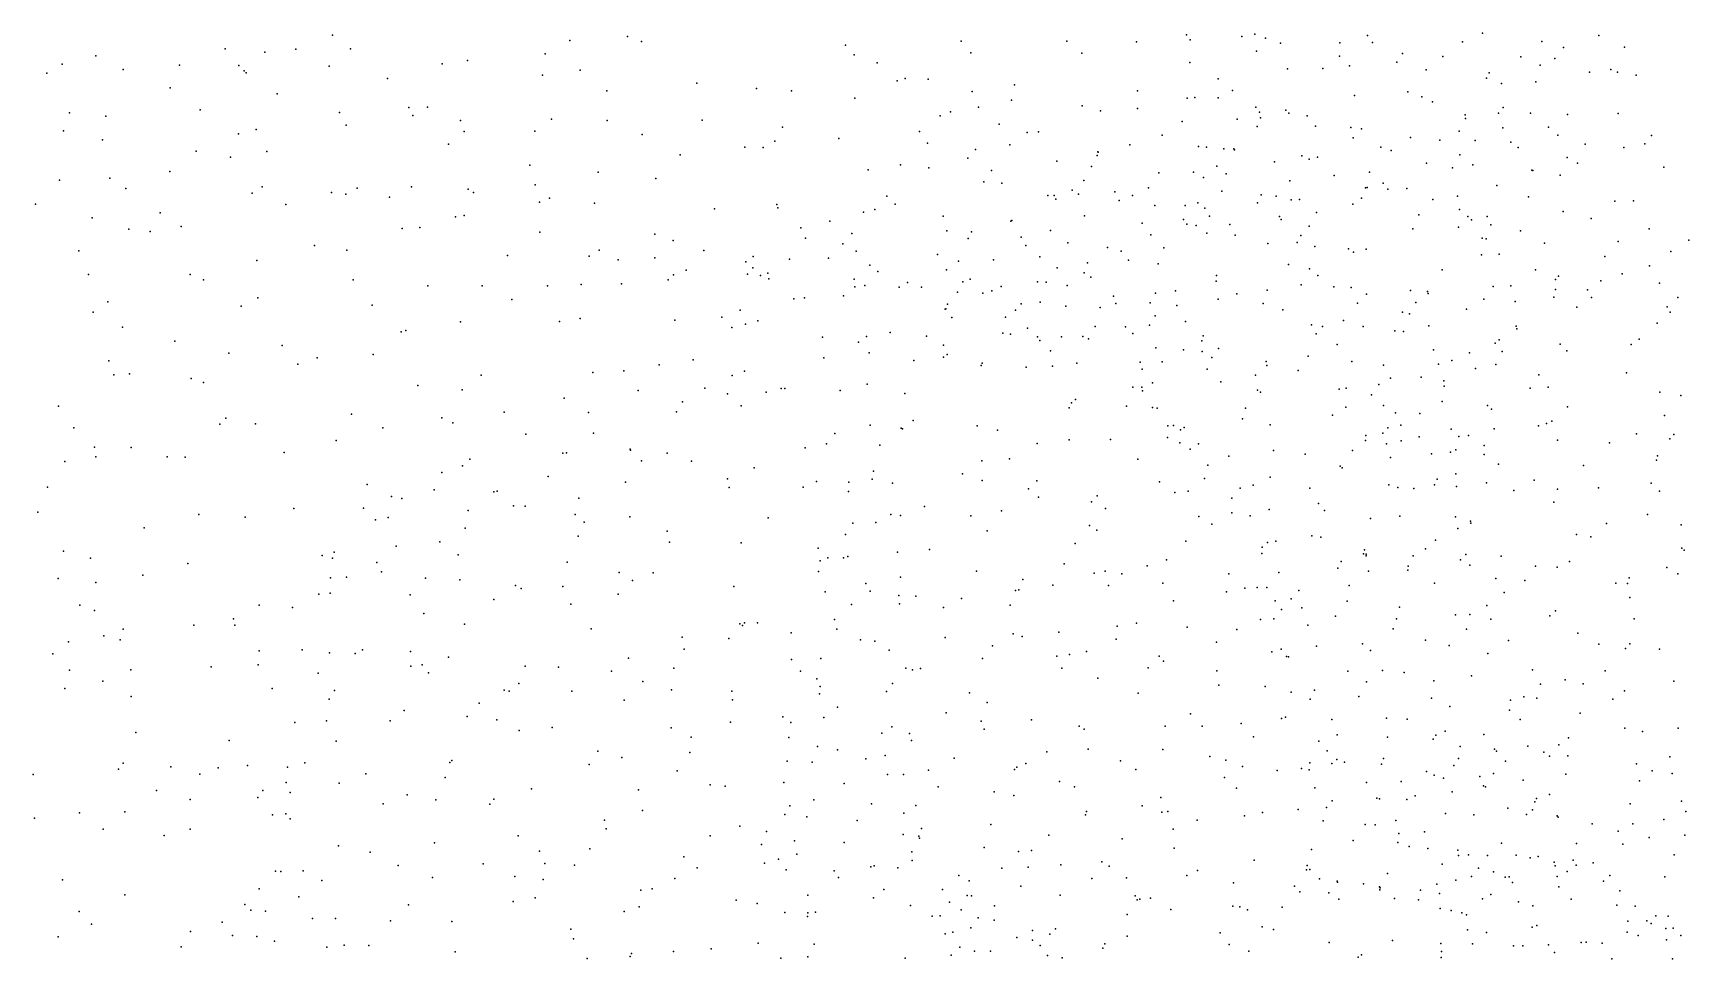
# Model space of a CAD drawing. Header units: metres. Extents: x -24.3 to 24.3, y -27.7 to 27.7.
# Drawn here: x -6.21 to -0.17, y 10.15 to 13.52 of the extents above; entities that cross this region are included whole.
import ezdxf

# ---------------------------------------------------------------- set-up
doc = ezdxf.new("R2010")
doc.units = ezdxf.units.M

msp = doc.modelspace()

# ---------------------------------------------------------------- linework, layer by layer
for p in [(-5.1145, 13.5169, 16.2744), (-4.2483, 13.4967, -13.0171), (-4.0387, 13.5119, 3.6096), (-3.9872, 13.4937, 17.414), (-3.2427, 13.4799, -20.0481), (-2.8208, 13.495, -24.0648), (-2.4349, 13.4941, -20.5404), (-2.1819, 13.4918, 17.5909), (-1.9993, 13.5173, 18.8093), (-1.9852, 13.4988, 19.7693), (-1.797, 13.511, 20.3278), (-1.7502, 13.5197, 21.4478), (-1.7105, 13.505, 21.0767), (-1.6555, 13.4874, 22.6001), (-1.4401, 13.489, 18.1273), (-1.3386, 13.5149, 2.5389), (-1.3207, 13.4898, 16.9004), (-0.9921, 13.4917, 22.9518), (-0.9188, 13.5239, -22.1292), (-0.7021, 13.4938, -10.4073), (-0.6234, 13.4719, 12.797), (-0.4952, 13.5154, 13.2429), (-0.4008, 13.4721, 15.0133), (-6.1009, 13.4111, -17.1965), (-5.9773, 13.4406, 5.1755), (-5.5056, 13.466, 15.6961), (-5.3615, 13.4548, 15.9206), (-5.2483, 13.4654, 4.5701), (-5.0492, 13.4666, -18.8252), (-4.7145, 13.4114, 4.1537), (-4.6221, 13.4245, -13.1658), (-4.3389, 13.4486, -19.4968), (-3.2118, 13.4442, -24.952), (-3.1278, 13.4157, 17.6462), (-2.786, 13.452, -25.9505), (-2.3812, 13.4509, -23.799), (-1.9872, 13.4166, 19.026), (-1.744, 13.4582, 17.3391), (-1.4406, 13.4402, 22.8449), (-1.2321, 13.4177, -23.3094), (-1.2103, 13.4499, 22.9647), (-1.0635, 13.4381, -27.0474), (-0.7795, 13.4374, -22.449), (-0.6548, 13.4307, 15.7975), (-6.1568, 13.3776, -14.3384), (-5.8782, 13.3909, -17.5466), (-5.673, 13.4075, 15.5634), (-5.456, 13.406, -18.2329), (-5.4367, 13.3863, 4.7994), (-5.4296, 13.3792, -13.778), (-5.127, 13.4038, -13.5591), (-4.9143, 13.3578, 16.8557), (-4.3489, 13.3701, 17.2931), (-4.2105, 13.3889, 3.8094), (-3.054, 13.3504, -24.6335), (-3.0258, 13.3583, -20.2135), (-2.9417, 13.356, -24.3482), (-1.8834, 13.3575, 19.9124), (-1.6308, 13.3938, 18.2501), (-1.5012, 13.3945, 17.0868), (-1.4039, 13.4047, -26.8997), (-1.1247, 13.3901, -10.8357), (-0.904, 13.3591, 18.2457), (-0.8944, 13.3784, 16.2437), (-0.7091, 13.4073, 2.4271), (-0.529, 13.3814, 15.4297), (-0.4511, 13.3906, 23.0312), (-0.4261, 13.382, 12.1573), (-0.3583, 13.3709, 2.418), (-5.7069, 13.3237, -17.9009), (-5.3165, 13.3029, -18.5693), (-4.1135, 13.3132, 17.488), (-3.7855, 13.3408, 3.5332), (-3.5678, 13.322, 17.6081), (-3.4399, 13.3129, -12.328), (-2.7804, 13.3107, 17.6786), (-2.6264, 13.3353, -11.8231), (-2.1777, 13.3139, -11.5377), (-1.8309, 13.3143, 2.6592), (-1.3865, 13.2967, 18.2996), (-1.1911, 13.3093, 2.5182), (-1.1406, 13.2915, 18.275), (-0.8503, 13.3406, 12.7292), (-0.7244, 13.3458, 13.278), (-6.0735, 13.2329, 15.3412), (-5.5977, 13.2443, 15.8282), (-5.0892, 13.2341, -13.2512), (-4.8364, 13.2526, 17.0854), (-4.7674, 13.2539, -19.2664), (-3.2088, 13.2863, 3.246), (-2.8603, 13.2368, 6.6145), (-2.7572, 13.2535, 3.0535), (-2.6378, 13.2794, -20.4945), (-2.3798, 13.2581, 17.6293), (-2.3121, 13.2406, -26.2312), (-2.1781, 13.2488, 2.8115), (-1.9968, 13.286, 22.5129), (-1.9683, 13.2889, 17.4403), (-1.8837, 13.2882, 21.2656), (-1.7462, 13.2541, 22.8649), (-1.7325, 13.2354, 18.7232), (-1.636, 13.2431, 18.502), (-1.6256, 13.2314, -11.2512), (-1.1013, 13.2728, 16.5234), (-0.8608, 13.2314, 12.3278), (-0.8434, 13.2525, -22.0081), (-0.7434, 13.2322, -10.6745), (-0.4242, 13.2301, 18.4065), (-5.9414, 13.2208, -13.8991), (-5.3931, 13.1718, -13.405), (-5.0645, 13.188, 4.6551), (-4.8209, 13.2233, 4.4032), (-4.6477, 13.2056, 4.2682), (-4.3157, 13.2105, 17.4437), (-4.1119, 13.2054, -19.7506), (-3.7664, 13.2058, -12.5035), (-3.4727, 13.1804, 3.4556), (-2.8975, 13.2225, -12.0022), (-2.6821, 13.1912, -25.7775), (-2.0144, 13.2017, -20.8827), (-1.8137, 13.2101, 19.0295), (-1.7416, 13.1833, 20.2241), (-1.7293, 13.2142, 20.5789), (-1.5592, 13.2223, 2.5735), (-1.5286, 13.1843, -26.7325), (-1.3995, 13.179, 23.1351), (-1.361, 13.1745, 16.8827), (-0.9821, 13.2256, 12.5404), (-0.9812, 13.2129, 2.4828), (-0.8449, 13.1788, -23.0429), (-0.6782, 13.1806, -22.7847), (-0.6086, 13.2275, 12.0843), (-6.0958, 13.1678, 5.3049), (-5.9537, 13.1341, 15.5392), (-5.4575, 13.157, 16.2423), (-4.6907, 13.1189, 17.2841), (-4.6337, 13.165, -12.9392), (-4.3766, 13.1662, 4.1039), (-3.9845, 13.1544, 3.8402), (-3.5005, 13.1296, 17.6867), (-3.2678, 13.1399, 17.7207), (-2.9724, 13.1647, 3.2068), (-2.9438, 13.1219, -25.0901), (-2.6431, 13.1158, 6.3308), (-2.5802, 13.1615, 17.6688), (-2.5384, 13.1634, -24.028), (-2.2052, 13.116, 22.5551), (-2.0875, 13.1517, 21.4036), (-1.9552, 13.1099, 2.779), (-1.3907, 13.1417, 12.6823), (-1.1815, 13.1427, 12.2875), (-1.0748, 13.1336, -10.9916), (-1.0044, 13.1664, -21.7119), (-0.9454, 13.1316, 12.0911), (-0.8151, 13.1259, 23.2245), (-0.6443, 13.1513, 14.1387), (-0.5446, 13.1183, 14.9395), (-0.3268, 13.1197, 11.7196), (-0.3021, 13.1503, -10.3508), (-5.6113, 13.093, -18.2801), (-5.4871, 13.0711, 5.1692), (-5.354, 13.0924, 16.5482), (-3.8466, 13.0802, 17.6561), (-3.6101, 13.1073, 3.6505), (-3.543, 13.1063, -20.0522), (-2.797, 13.0671, 17.7123), (-2.7692, 13.0991, -25.4713), (-2.4714, 13.0567, 22.2708), (-2.3252, 13.0779, 2.9608), (-2.3227, 13.0907, 21.9047), (-2.3214, 13.0892, -20.6669), (-1.9257, 13.1076, 21.1181), (-1.8633, 13.1022, -26.4338), (-1.8265, 13.1013, -23.6986), (-1.8242, 13.098, -11.4543), (-1.6779, 13.0546, 12.505), (-1.5785, 13.0761, 17.0815), (-1.5514, 13.0643, -23.5834), (-1.5205, 13.0711, 12.9281), (-1.2904, 13.108, 18.4627), (-1.2521, 13.0955, 16.7026), (-1.1232, 13.0495, 2.5137), (-1.0021, 13.0795, 13.5576), (-0.7891, 13.1064, 15.931), (-0.6097, 13.0697, 14.3603), (-0.5723, 13.0493, 2.4131), (-0.4031, 13.107, 23.1768), (-6.1102, 12.9879, 15.3846), (-5.927, 12.9947, 5.33), (-5.7079, 13.0195, 15.9962), (-4.3945, 13.0423, 4.3439), (-4.1453, 13.0164, 4.2138), (-3.935, 12.9935, 4.0685), (-3.16, 13.0254, 6.3694), (-3.0417, 13.0432, 6.7852), (-2.9384, 13.0324, 6.2536), (-2.7108, 13.0227, 3.2337), (-2.3458, 13.0371, -25.9854), (-2.0993, 13.0143, 17.4836), (-1.9739, 13.0163, 12.7658), (-1.9363, 12.9972, 12.5204), (-1.8883, 13.0389, 17.3775), (-1.854, 13.0104, 20.8542), (-1.4602, 13.005, 12.1378), (-1.3307, 13.0161, -11.2324), (-1.0286, 13.0318, 11.8711), (-0.9548, 13.0438, 18.4809), (-0.7389, 13.0236, 11.7501), (-0.7358, 13.0228, 15.7207), (-0.6361, 13.0059, 14.6668), (-0.257, 13.0353, 2.33), (-5.8682, 12.957, 15.7434), (-5.408, 12.9399, -18.6435), (-5.3706, 12.9632, 16.7268), (-5.1181, 12.9423, -19.0184), (-5.0655, 12.9364, 5.0117), (-5.024, 12.9577, -12.9666), (-4.8267, 12.9636, 4.7936), (-4.6193, 12.9545, 17.4568), (-4.5997, 12.9421, 4.6517), (-4.3757, 12.97, -19.6584), (-3.0925, 12.9296, 6.0057), (-2.7382, 12.9819, 6.0881), (-2.6721, 12.9766, 6.9927), (-2.5047, 12.9316, 3.2314), (-2.482, 12.931, 6.2494), (-2.4164, 12.9506, 17.6188), (-2.3925, 12.936, 22.5932), (-2.3735, 12.9856, 21.6835), (-2.2603, 12.945, 12.7051), (-2.1956, 12.9319, 12.4677), (-2.1381, 12.9599, 22.9699), (-1.8702, 12.9469, 13.0477), (-1.7261, 12.9343, 12.1221), (-1.6721, 12.9292, 20.2168), (-1.622, 12.9854, 13.2136), (-1.3457, 12.9592, -21.2983), (-1.3394, 12.9602, 18.6819), (-1.2815, 12.977, 23.2855), (-1.2647, 12.9541, 11.8454), (-1.1951, 12.9569, -23.478), (-1.0107, 12.9286, 16.3051), (-0.8671, 12.9674, 16.0936), (-6.1977, 12.8995, 5.4334), (-5.7433, 12.8683, -13.4002), (-5.285, 12.8983, 5.2102), (-4.9064, 12.9249, -19.2502), (-4.3591, 12.9074, 17.6097), (-4.3225, 12.9219, -12.6113), (-4.1585, 12.9031, 4.4525), (-3.7207, 12.8825, 17.7523), (-3.4937, 12.8987, 3.8681), (-3.4897, 12.886, -12.3431), (-3.1773, 12.8704, -20.2561), (-3.1356, 12.8803, 3.6486), (-3.0613, 12.9003, -12.1757), (-2.4752, 12.9175, 6.5789), (-2.2445, 12.913, 3.1136), (-2.1145, 12.8953, -11.7421), (-2.0043, 12.8951, -26.1195), (-1.9571, 12.9043, 12.1609), (-1.9323, 12.8853, 13.2689), (-1.7395, 12.9046, 20.6567), (-1.617, 12.916, 19.8357), (-1.5863, 12.9169, 19.1562), (-1.5243, 12.8694, 13.5269), (-1.3925, 12.8994, 16.8618), (-1.3607, 12.9213, 2.5871), (-1.1001, 12.9174, 13.6973), (-1.0034, 12.8809, -11.1815), (-0.7512, 12.9264, 14.2524), (-0.6243, 12.8736, 15.1989), (-0.4359, 12.9102, 23.2747), (-0.3687, 12.9119, 11.567), (-5.9909, 12.8503, -13.5745), (-5.8577, 12.8085, -17.993), (-5.6661, 12.8185, 16.4021), (-4.8604, 12.811, 5.0358), (-4.7964, 12.8148, 17.4569), (-4.6659, 12.8532, 4.9094), (-4.6337, 12.859, -12.7064), (-3.4061, 12.8134, 6.4622), (-3.3007, 12.8384, 6.1846), (-2.8868, 12.8556, 3.527), (-2.6399, 12.8379, 12.8221), (-2.6363, 12.8401, 12.5439), (-2.3711, 12.8572, 21.4578), (-2.1601, 12.831, 13.2121), (-2.0094, 12.8444, 23.1153), (-1.9982, 12.8273, 17.4183), (-1.9636, 12.8222, -20.8693), (-1.9147, 12.8558, -23.9162), (-1.8406, 12.8255, -11.6344), (-1.6597, 12.8547, 11.8912), (-1.6534, 12.8434, 17.0945), (-1.5515, 12.8193, 19.3996), (-1.1726, 12.8102, 18.761), (-1.1516, 12.8604, 16.4966), (-1.006, 12.8156, 11.6553), (-0.9728, 12.8552, 2.4661), (-0.9594, 12.8429, 13.9721), (-0.9022, 12.8551, -26.7592), (-0.8886, 12.8247, 18.6663), (-0.5227, 12.8476, 18.6181), (-0.3104, 12.8099, -26.8924), (-5.7798, 12.8006, 16.2156), (-5.1807, 12.7496, 17.2341), (-4.3582, 12.7979, 4.7781), (-3.9383, 12.7905, 17.7658), (-3.872, 12.7676, 4.499), (-3.3892, 12.7763, 6.8138), (-3.2528, 12.7553, 5.825), (-3.2204, 12.7932, 3.8399), (-2.8728, 12.8022, 12.7259), (-2.7949, 12.7742, 12.2879), (-2.783, 12.7986, 5.6847), (-2.6022, 12.7796, 21.781), (-2.5854, 12.7493, 12.1437), (-2.4947, 12.8037, 13.0172), (-2.4322, 12.7592, -24.4858), (-2.1296, 12.7885, 12.0336), (-1.9249, 12.7941, 2.9752), (-1.821, 12.7865, 13.4705), (-1.7017, 12.7568, 2.8851), (-1.5956, 12.7602, 20.0772), (-1.5814, 12.7859, 23.3607), (-0.9199, 12.776, 23.4212), (-0.9061, 12.7736, 14.1724), (-0.78, 12.8023, 14.5691), (-0.6932, 12.7576, 15.4115), (-0.4245, 12.7638, -22.3869), (-0.1661, 12.7685, 18.6993), (-6.0399, 12.7291, 15.6984), (-5.3907, 12.6944, 17.0881), (-5.0623, 12.7314, 5.2575), (-4.4761, 12.713, 5.1975), (-4.1777, 12.7096, 5.0707), (-4.1421, 12.7319, 4.8302), (-4.0727, 12.6966, -19.8366), (-3.9383, 12.7037, -12.4391), (-3.7596, 12.7303, -19.9863), (-3.6069, 12.6898, 6.3672), (-3.5792, 12.709, 4.3545), (-3.4468, 12.6993, -20.1424), (-3.305, 12.7027, 4.1142), (-3.2041, 12.7282, 17.8035), (-2.907, 12.7163, 5.5139), (-2.8306, 12.6916, -12.1621), (-2.7026, 12.6964, 13.0445), (-2.5337, 12.7076, 6.9052), (-2.3596, 12.6863, -25.2699), (-2.287, 12.7416, 3.3164), (-2.2368, 12.7289, 21.1815), (-2.2099, 12.6956, 23.0876), (-2.0818, 12.74, 20.9472), (-1.5303, 12.7451, 19.6302), (-1.4085, 12.7366, 19.1613), (-1.3892, 12.7242, 2.744), (-1.3437, 12.7358, 11.6795), (-0.9228, 12.7146, 16.1067), (-0.8582, 12.7178, 15.8493), (-0.4733, 12.7083, -22.8206), (-0.232, 12.7274, 2.1832), (-6.0051, 12.6438, 15.9544), (-5.6332, 12.6427, 5.4667), (-3.8705, 12.6415, 5.1185), (-3.8244, 12.6595, 4.8452), (-3.6006, 12.6448, 5.1151), (-3.5814, 12.667, 5.7714), (-3.5531, 12.6393, 5.4934), (-3.5263, 12.6483, 17.8463), (-3.5231, 12.6277, 4.7047), (-3.2109, 12.6256, 12.2053), (-3.1546, 12.6771, 12.6375), (-3.125, 12.6536, 5.5388), (-2.8747, 12.6599, 3.808), (-2.7876, 12.6256, 7.1321), (-2.4707, 12.6672, 3.5274), (-2.3727, 12.6498, -11.9929), (-2.348, 12.6336, 5.982), (-2.1023, 12.6827, -24.2342), (-1.8892, 12.639, 17.3356), (-1.6263, 12.6792, 13.67), (-1.5507, 12.6635, 16.9568), (-1.52, 12.6393, 19.8964), (-1.0665, 12.6608, 16.3219), (-0.7261, 12.6597, 23.4716), (-0.6413, 12.6372, -11.2759), (-0.4098, 12.6457, 11.3683), (-0.3093, 12.6743, -11.0192), (-5.5855, 12.6233, 16.8719), (-5.039, 12.6234, 17.457), (-4.7669, 12.6017, 5.4649), (-4.5679, 12.6021, -19.5306), (-4.3303, 12.6021, 17.76), (-4.207, 12.6064, 5.597), (-4.0604, 12.6094, 17.8271), (-3.8893, 12.6237, 5.4142), (-3.25, 12.5659, 12.8225), (-3.2086, 12.5983, 4.353), (-3.1728, 12.6036, 4.8485), (-3.0475, 12.5965, 4.1788), (-3.0167, 12.6144, 5.0311), (-2.9654, 12.5967, 12.9531), (-2.8349, 12.5793, 11.983), (-2.8149, 12.6168, 21.9994), (-2.7425, 12.5752, 21.6738), (-2.7097, 12.5838, 22.4715), (-2.6747, 12.5998, 5.4069), (-2.5421, 12.6159, 17.6723), (-2.5113, 12.6155, 5.6993), (-2.4345, 12.6029, 21.2711), (-2.1126, 12.5754, 17.4586), (-2.0387, 12.5831, 3.2475), (-1.891, 12.6191, 23.3104), (-1.8154, 12.5732, 3.0871), (-1.7051, 12.5864, 23.4258), (-1.5805, 12.6051, 11.6405), (-1.462, 12.5987, -23.8443), (-1.3983, 12.5961, 23.4837), (-1.3421, 12.5719, 13.9601), (-1.1816, 12.5851, 2.5901), (-1.1198, 12.5812, 14.1045), (-1.1173, 12.5734, 11.5058), (-0.8807, 12.5992, 14.7569), (-0.8152, 12.6019, 18.8798), (-0.6531, 12.6245, 2.2465), (-0.6529, 12.5879, -26.6279), (-0.5364, 12.5876, -21.8372), (-0.4875, 12.6204, 23.4161), (-0.2738, 12.6121, 23.349), (-5.9876, 12.5062, 16.2607), (-5.9343, 12.5438, 5.5382), (-5.4477, 12.5278, -18.6551), (-5.3874, 12.5577, 5.4675), (-4.9699, 12.5319, 5.5718), (-4.4597, 12.5525, 5.5042), (-3.6268, 12.5129, -12.4201), (-3.4317, 12.5546, 12.4653), (-3.3923, 12.5587, 6.9785), (-2.8795, 12.5165, 17.762), (-2.8765, 12.518, 13.1477), (-2.8711, 12.535, 4.7075), (-2.6228, 12.5133, 22.8165), (-2.6023, 12.5363, 11.8513), (-2.5324, 12.5428, 3.7785), (-2.4395, 12.5277, 13.3367), (-2.3143, 12.5227, 17.5626), (-2.2648, 12.5636, 3.4504), (-2.2571, 12.5373, 6.1972), (-2.1309, 12.5395, 11.7528), (-2.0343, 12.5304, 20.8725), (-1.8834, 12.5538, -25.7138), (-1.7191, 12.5372, 17.1098), (-1.6469, 12.5148, -21.0162), (-1.3749, 12.5383, 16.7473), (-1.2114, 12.5059, 19.3683), (-1.1626, 12.5415, -21.2902), (-0.9768, 12.5171, 14.5153), (-0.9146, 12.5533, -23.5156), (-0.7996, 12.5447, 15.5602), (-0.659, 12.5606, 11.381), (-0.5753, 12.5237, -23.1609), (-0.5212, 12.5595, 18.8492), (-0.2448, 12.5256, 11.2891), (-0.2338, 12.5064, 1.9476), (-0.2065, 12.5588, 18.849), (-5.8805, 12.451, -13.1799), (-4.6475, 12.4709, 5.6204), (-4.2861, 12.4714, 5.8384), (-4.2111, 12.483, -12.4313), (-3.8657, 12.4771, 6.2439), (-3.6946, 12.4879, 6.3866), (-3.6572, 12.4495, 6.5993), (-3.6072, 12.4616, 12.2141), (-3.563, 12.4737, 12.759), (-2.8552, 12.4868, 22.2174), (-2.6594, 12.488, 21.4018), (-2.579, 12.447, -20.5735), (-2.3327, 12.4529, 5.4399), (-2.2218, 12.452, 20.9633), (-2.1337, 12.4582, 23.2774), (-2.1132, 12.493, -12.0131), (-2.002, 12.4723, -25.4067), (-1.5434, 12.4597, 2.9758), (-1.5029, 12.4529, -11.8085), (-1.4261, 12.4759, 11.5406), (-1.3546, 12.4529, 19.85), (-1.1853, 12.5, 16.4579), (-1.1152, 12.4555, -11.6615), (-0.7965, 12.4544, 15.1835), (-0.7939, 12.4449, -26.3998), (-0.2821, 12.4662, -11.3711), (-5.6895, 12.4004, 5.5599), (-5.2976, 12.3839, 5.5861), (-4.8638, 12.4341, -19.2416), (-4.8472, 12.4387, 17.6566), (-3.3264, 12.4142, 12.9652), (-3.1955, 12.3962, 11.8879), (-3.1669, 12.4171, 17.8315), (-3.0803, 12.4315, -20.2805), (-2.9475, 12.4188, 21.8678), (-2.8854, 12.3853, 21.6089), (-2.6688, 12.429, 4.4561), (-2.6408, 12.4253, 4.6951), (-2.542, 12.4155, 4.9149), (-2.5337, 12.4021, 23.0389), (-2.4547, 12.4153, 5.1384), (-2.3773, 12.4174, 3.9098), (-2.3563, 12.4087, 6.7303), (-2.1953, 12.4278, 13.4928), (-1.9434, 12.4017, 23.4125), (-1.9375, 12.419, -24.6277), (-1.5255, 12.4263, 23.5508), (-1.4495, 12.388, -25.8757), (-1.2391, 12.4378, 23.5798), (-1.2078, 12.4353, 19.5883), (-0.8733, 12.3931, 11.3685), (-0.8581, 12.4043, 2.2619), (-0.6353, 12.3889, 19.0882), (-0.3762, 12.3882, -26.4933), (-0.347, 12.407, 18.9597), (-5.931, 12.3277, 16.6977), (-5.4925, 12.3567, 17.2583), (-5.171, 12.3396, -12.6631), (-4.9663, 12.3515, 5.7209), (-3.7991, 12.3321, 12.1255), (-3.3223, 12.3395, 7.0905), (-3.1562, 12.3573, 13.1308), (-2.9941, 12.329, 7.2432), (-2.8852, 12.3421, 22.4188), (-2.8715, 12.3519, 11.7957), (-2.4949, 12.3647, 4.3137), (-2.1677, 12.3233, 6.2349), (-2.1109, 12.3752, 3.6353), (-2.0876, 12.3248, -20.8128), (-2.0104, 12.3685, 17.3913), (-1.9413, 12.3627, 3.4222), (-1.907, 12.3407, 11.6026), (-1.8823, 12.3732, -25.0238), (-1.7079, 12.3253, -25.4283), (-1.5555, 12.3456, 16.8847), (-1.3961, 12.3257, 2.861), (-1.0976, 12.3679, 16.2893), (-1.0307, 12.3298, 19.414), (-0.9659, 12.3575, -26.1711), (-0.8474, 12.3621, 15.4292), (-0.6116, 12.3651, -21.633), (-5.9117, 12.2777, 5.5033), (-5.8556, 12.2805, -18.0531), (-5.6305, 12.2641, -18.3539), (-5.2412, 12.3155, 17.5161), (-4.5716, 12.2757, 5.8817), (-4.1647, 12.2858, -19.6666), (-4.0514, 12.2921, 12.4317), (-3.9224, 12.3137, 6.4364), (-3.6561, 12.2752, 12.9499), (-3.6114, 12.2907, 6.8773), (-2.7478, 12.311, 7.1324), (-2.7447, 12.3201, 22.8265), (-2.5841, 12.3051, 17.682), (-2.4872, 12.3093, 21.0524), (-2.3995, 12.3199, 11.7104), (-2.1611, 12.2983, 3.9336), (-1.924, 12.2978, 20.6928), (-1.7471, 12.276, 23.5734), (-1.7062, 12.311, 20.5525), (-1.5914, 12.2926, 11.4985), (-1.2802, 12.3129, 14.2627), (-1.255, 12.2652, -21.1835), (-1.1427, 12.2685, -11.925), (-1.0798, 12.3162, 14.4975), (-0.9451, 12.3001, 15.7972), (-0.8704, 12.3151, 23.6367), (-0.7141, 12.2777, -23.485), (-0.3935, 12.2841, 23.4957), (-5.5846, 12.2489, -12.8647), (-4.803, 12.238, 5.8541), (-4.642, 12.222, -19.2927), (-3.9993, 12.2199, 12.8242), (-3.7557, 12.2289, 6.7185), (-3.6736, 12.2081, -12.3733), (-3.5322, 12.2145, 17.8947), (-3.4776, 12.2276, 11.8201), (-3.4637, 12.227, 13.1225), (-3.2629, 12.2205, -20.1412), (-3.1637, 12.2427, -12.3613), (-3.0267, 12.2094, 22.2304), (-2.1946, 12.2325, 17.4756), (-2.162, 12.232, 4.157), (-2.1592, 12.2187, 6.4333), (-2.1227, 12.2475, 11.6153), (-1.8731, 12.2513, 13.7771), (-1.7397, 12.2216, 3.279), (-1.7291, 12.2135, -12.1655), (-1.4414, 12.2251, -25.5282), (-1.417, 12.2286, 23.6735), (-1.3238, 12.2044, 16.59), (-1.2976, 12.2422, -24.124), (-1.0599, 12.2548, 19.6444), (-1.0588, 12.2356, 2.5173), (-0.7456, 12.2288, 2.1686), (-0.6793, 12.2327, 19.3163), (-0.2722, 12.2135, 1.7299), (-6.1142, 12.1626, 16.6325), (-4.2697, 12.1917, 12.5543), (-3.8592, 12.142, 17.9136), (-3.8377, 12.1792, 11.8728), (-3.6233, 12.1645, -19.938), (-2.4275, 12.1564, 13.5249), (-2.4185, 12.1755, 6.8788), (-2.4037, 12.1874, -12.3523), (-2.2175, 12.163, 23.3926), (-2.1224, 12.1582, 13.6524), (-2.1055, 12.1555, 4.669), (-1.7839, 12.1554, 17.1237), (-1.4174, 12.1587, -12.1648), (-1.2808, 12.1647, 20.1734), (-1.0663, 12.1801, 16.1775), (-0.9003, 12.1647, 15.2371), (-0.8863, 12.1516, -21.3652), (-0.6095, 12.1604, -26.1077), (-0.196, 12.2016, -22.6682), (-6.0586, 12.0844, 16.8515), (-5.5255, 12.0975, 5.6563), (-5.5033, 12.1185, 17.4331), (-5.3949, 12.0982, -12.6819), (-5.0457, 12.1335, 5.8342), (-4.9308, 12.0837, 17.7662), (-4.7157, 12.1204, 17.8268), (-4.6749, 12.1018, 5.9769), (-4.4878, 12.1407, 17.888), (-4.1809, 12.1399, 12.0958), (-3.1525, 12.0939, 13.2526), (-3.0402, 12.0826, 22.4489), (-2.996, 12.1102, 7.2738), (-2.763, 12.0912, 23.0213), (-2.0675, 12.0911, -12.3991), (-2.0462, 12.0919, 5.3862), (-2.0074, 12.0853, 5.6799), (-1.795, 12.1164, 3.6739), (-1.6934, 12.095, 20.5811), (-1.4665, 12.13, 11.4243), (-1.2648, 12.0834, 23.7678), (-1.2368, 12.139, 2.7275), (-1.2171, 12.0933, 14.3724), (-1.1472, 12.1356, 19.9679), (-0.7145, 12.0917, -12.101), (-0.6857, 12.0999, 23.6491), (-0.6655, 12.1077, 1.9846), (-0.2553, 12.1294, -26.3003), (-5.101, 12.0372, -12.4744), (-4.409, 12.061, 12.189), (-4.1628, 12.0647, 6.4566), (-3.3125, 12.0249, 11.6957), (-3.2822, 12.0633, 17.8952), (-3.0352, 12.0802, 17.8433), (-2.6879, 12.0748, 17.7172), (-2.5438, 12.0271, 23.2453), (-2.4269, 12.0395, 17.5991), (-2.2763, 12.0415, 6.7114), (-2.0688, 12.049, 6.2731), (-2.023, 12.0291, 5.1322), (-2.0203, 12.0764, 23.5663), (-1.9554, 12.0258, 20.6565), (-1.3458, 12.037, -24.978), (-1.3445, 12.0557, 2.898), (-1.2821, 12.0639, -25.2888), (-1.2696, 12.0257, -24.4558), (-1.2154, 12.0368, 16.3814), (-1.1496, 12.0509, 14.6216), (-1.0328, 12.0788, 11.3279), (-1.0058, 12.0521, 15.0399), (-0.9697, 12.0556, 15.4634), (-0.8765, 12.0805, 19.6373), (-0.645, 12.0391, 11.2432), (-0.4556, 12.0296, -23.2311), (-0.3573, 12.0614, -12.0928), (-0.2359, 12.0438, 19.3562), (-0.2209, 12.0589, 1.4604), (-6.0913, 11.9607, 5.3262), (-5.9832, 12.0128, 17.0836), (-5.9781, 11.9781, -13.054), (-5.8492, 12.0117, 5.4874), (-5.7172, 11.9782, 17.3496), (-5.6525, 11.977, -18.2056), (-5.2914, 11.9942, -18.5914), (-4.6139, 11.9691, 12.4449), (-4.2738, 11.9915, -19.3077), (-4.2606, 11.9928, 17.9421), (-4.0284, 12.0058, 13.0989), (-4.0278, 12.0025, 11.7907), (-3.9876, 11.9632, -19.4791), (-3.8941, 11.9908, -12.3229), (-3.8051, 11.9626, 11.7389), (-3.3898, 12.0108, 7.1167), (-3.1178, 12.0202, 21.9224), (-2.7456, 11.9628, 21.0378), (-2.6444, 11.9713, 7.097), (-2.1761, 11.9693, 20.7498), (-1.9858, 12.0063, 4.8602), (-1.8448, 11.9806, 11.4697), (-1.682, 12.0016, 13.9584), (-1.5665, 11.988, -21.018), (-1.393, 12.0011, 20.4846), (-1.2548, 11.9757, 11.3477), (-1.1054, 11.9894, 14.8264), (-1.0358, 11.9945, 15.9555), (-1.0168, 12.0041, 23.7414), (-0.9132, 11.9864, -12.3431), (-0.9127, 12.0194, -25.6797), (-0.2845, 11.9655, 11.2562), (-0.281, 11.9816, -21.7523), (-4.7158, 11.9213, 12.7674), (-4.6408, 11.9451, -19.0234), (-4.3278, 11.9064, 11.9221), (-3.5766, 11.9377, 13.2512), (-3.1404, 11.926, 22.2775), (-2.8163, 11.9158, 11.5899), (-1.9208, 11.9474, 4.631), (-1.694, 11.9036, 3.7493), (-1.4385, 11.9444, 14.1557), (-1.4313, 11.9375, -12.4236), (-1.0161, 11.9164, 15.7337), (-0.8606, 11.9514, 2.1822), (-0.5504, 11.9462, -25.884), (-6.154, 11.8677, 17.023), (-4.9884, 11.8776, -18.73), (-4.743, 11.8577, 12.2134), (-4.5259, 11.8499, 12.0185), (-4.5132, 11.8531, 6.2204), (-4.0454, 11.8861, 6.6209), (-3.674, 11.898, -19.6814), (-3.6677, 11.8665, 6.9181), (-3.3968, 11.8673, -12.3375), (-3.3489, 11.8881, -19.9254), (-3.2318, 11.8514, 13.3158), (-3.2308, 11.8854, 7.244), (-3.1455, 11.8968, 21.6674), (-3.0712, 11.8815, 11.6093), (-2.7442, 11.8911, 23.1575), (-2.5749, 11.8616, -20.5373), (-2.5448, 11.891, 20.8994), (-2.0975, 11.8868, 6.4706), (-2.0418, 11.8482, 23.6908), (-1.9932, 11.8527, 6.1998), (-1.9336, 11.8984, 5.9197), (-1.8036, 11.8641, 4.1569), (-1.7557, 11.8751, 17.0411), (-1.5488, 11.8637, 23.8226), (-1.2604, 11.8754, 14.5152), (-1.2275, 11.8667, 20.4229), (-1.1693, 11.8628, 16.2494), (-1.094, 11.8758, 20.2259), (-1.0842, 11.8969, -21.2176), (-1.0139, 11.8692, 2.3276), (-0.904, 11.8832, -23.9757), (-0.8048, 11.8556, 19.9527), (-0.7311, 11.8933, 1.9208), (-0.6454, 11.8599, -21.4485), (-0.4961, 11.8653, 1.4582), (-0.304, 11.8823, 1.2691), (-0.2733, 11.8532, -23.0284), (-5.2554, 11.7897, 17.737), (-5.0008, 11.7908, 12.7673), (-4.8989, 11.8333, 12.5575), (-4.861, 11.8265, 6.0499), (-4.6195, 11.7818, -12.283), (-4.4538, 11.7987, 17.9511), (-4.4113, 11.7986, 13.2059), (-4.2157, 11.827, 6.4925), (-2.9547, 11.7971, 22.932), (-2.6743, 11.7807, 17.7058), (-2.539, 11.8311, 23.3569), (-2.346, 11.8137, 11.5292), (-2.3244, 11.8357, 13.5992), (-2.2946, 11.79, 17.505), (-1.8341, 11.8267, 4.8609), (-1.6978, 11.7862, -12.6903), (-1.5174, 11.8075, 16.7374), (-1.4958, 11.7817, 3.2515), (-0.6584, 11.8126, -12.6227), (-6.1894, 11.7758, -13.1354), (-5.8016, 11.7193, 17.4479), (-5.6018, 11.767, 17.5697), (-5.4335, 11.7574, 5.7246), (-4.9572, 11.7486, 12.3195), (-4.9114, 11.7568, -12.3332), (-4.2295, 11.7679, 17.9697), (-4.1958, 11.7395, 13.2584), (-4.0297, 11.7594, -19.2116), (-3.525, 11.756, 17.9466), (-3.2164, 11.7356, 22.1996), (-3.1325, 11.7386, 21.4593), (-3.0774, 11.7673, 17.8609), (-3.0427, 11.7641, -20.2014), (-2.7861, 11.7624, 13.4132), (-2.3528, 11.7278, 23.5471), (-1.9542, 11.7607, 13.8366), (-1.9068, 11.732, 17.2016), (-1.8337, 11.774, 5.6688), (-1.7664, 11.7627, -20.9281), (-1.3272, 11.7533, -21.1082), (-1.2211, 11.7621, 2.696), (-1.017, 11.7585, -12.7586), (-0.9628, 11.7438, -25.0005), (-0.962, 11.7364, 15.3051), (-0.4667, 11.7346, 23.6139), (-0.3165, 11.7677, -12.6194), (-0.194, 11.73, 19.8302), (-4.7228, 11.6673, 12.0136), (-4.6309, 11.7183, 13.2182), (-4.2187, 11.6889, 11.6907), (-3.8934, 11.7071, 17.9729), (-3.8852, 11.6671, 11.6553), (-3.6236, 11.664, -12.2935), (-3.243, 11.6948, 21.9172), (-2.7258, 11.7084, 20.9122), (-2.4045, 11.6614, -12.5389), (-2.3258, 11.7099, 20.7479), (-2.0012, 11.6701, 6.3699), (-1.7038, 11.665, 23.8544), (-1.6726, 11.6705, 16.904), (-1.5419, 11.6903, 3.6086), (-1.509, 11.6851, 20.4684), (-1.0904, 11.6744, 20.3994), (-1.009, 11.716, -24.4153), (-0.5762, 11.695, -25.5445), (-0.5243, 11.6865, -23.4754), (-6.0958, 11.6341, 4.9361), (-5.9969, 11.6082, -12.9262), (-5.1517, 11.6186, 5.8962), (-5.1144, 11.6078, 12.662), (-5.1084, 11.6303, 17.8523), (-4.882, 11.6526, 17.8989), (-4.6557, 11.6207, 6.1855), (-3.3425, 11.6447, 13.3648), (-3.3354, 11.5982, 7.1373), (-3.3069, 11.6092, 11.5909), (-3.2497, 11.6101, 21.6029), (-3.2344, 11.6146, 22.4499), (-3.0532, 11.63, 21.2404), (-2.9366, 11.6397, 11.5598), (-2.072, 11.6021, 23.8174), (-1.7236, 11.6249, 14.004), (-1.7225, 11.6488, 20.5273), (-1.353, 11.6235, 14.3127), (-1.3493, 11.6382, -12.936), (-1.3434, 11.6163, 16.4624), (-1.3431, 11.6226, 3.1068), (-1.1719, 11.6164, 23.823), (-1.1269, 11.6423, 2.4727), (-0.9991, 11.6025, 15.5871), (-0.9796, 11.6216, 14.9924), (-0.8512, 11.6159, -24.1843), (-0.1922, 11.6445, 0.8882), (-0.1828, 11.6379, -25.8608), (-5.8069, 11.546, 5.3385), (-5.6417, 11.5888, -18.0325), (-5.0637, 11.5393, 12.3984), (-4.9531, 11.592, 13.2226), (-4.9359, 11.5587, 12.1598), (-4.258, 11.5936, 6.4873), (-4.0684, 11.5558, 18.0005), (-3.9444, 11.5544, -18.855), (-3.3415, 11.56, 17.9488), (-3.0421, 11.5393, 22.9873), (-2.7653, 11.5609, -20.3611), (-2.4456, 11.5881, -20.6519), (-2.3361, 11.5531, 17.5147), (-2.2958, 11.5605, 13.6797), (-2.2346, 11.5516, 11.4789), (-2.1426, 11.5803, 6.6249), (-1.8448, 11.551, 5.9629), (-1.6623, 11.556, 4.2931), (-1.4466, 11.5722, 23.8939), (-1.4347, 11.596, 11.3375), (-1.3348, 11.5613, 20.517), (-1.1918, 11.5648, 14.5791), (-1.1898, 11.5794, 11.2849), (-0.9655, 11.5823, 2.0896), (-0.7258, 11.5789, -21.3542), (-0.6464, 11.5756, 20.1424), (-0.602, 11.5962, 11.2176), (-0.2469, 11.5746, -21.6823), (-0.2066, 11.5514, 23.4833), (-6.115, 11.5347, 4.553), (-5.9782, 11.5201, 5.0881), (-5.1649, 11.4774, 13.1188), (-5.1232, 11.4808, -18.2018), (-5.1217, 11.5363, 12.8815), (-4.7746, 11.5353, -18.4521), (-4.6501, 11.529, 17.961), (-4.4465, 11.5088, 6.362), (-4.4261, 11.4971, 11.7315), (-4.274, 11.5051, -18.5823), (-4.0202, 11.5263, 6.6805), (-3.6501, 11.5055, -19.2062), (-3.3169, 11.4855, 22.0087), (-3.169, 11.5162, -19.9126), (-3.1535, 11.4878, -12.3609), (-2.6222, 11.4902, 20.778), (-2.6108, 11.4932, 17.6738), (-2.5959, 11.5302, 23.4822), (-2.4871, 11.5103, 13.5764), (-2.2835, 11.5088, 20.6562), (-2.0852, 11.5176, -12.7224), (-1.8533, 11.4852, 11.4102), (-1.7862, 11.4988, 17.0139), (-1.7406, 11.501, 5.5844), (-1.7058, 11.5009, 5.1678), (-1.5896, 11.4901, 16.7797), (-1.4054, 11.5081, 3.4462), (-1.0945, 11.517, 15.9119), (-0.8705, 11.5346, 23.7528), (-0.8405, 11.4832, -13.1598), (-0.7651, 11.5271, -25.0928), (-0.432, 11.5169, 1.0567), (-0.3905, 11.5157, 11.2405), (-0.3835, 11.5365, 20.1666), (-6.0363, 11.4371, -17.6865), (-5.9827, 11.4171, 4.7566), (-5.382, 11.4366, -18.031), (-5.2604, 11.4284, 12.7243), (-4.8317, 11.4749, 6.1008), (-4.5265, 11.4573, -12.1985), (-4.2444, 11.4409, 13.3853), (-4.0721, 11.4768, 11.6482), (-3.2216, 11.4398, 22.7073), (-3.0484, 11.4716, 13.4486), (-3.0454, 11.4415, 17.8418), (-2.9868, 11.4701, 21.0622), (-2.8849, 11.4286, 23.2757), (-2.8197, 11.4615, -12.4679), (-2.6425, 11.4373, 7.1325), (-2.0459, 11.4529, 20.5505), (-1.6759, 11.4521, 4.9161), (-1.6522, 11.4211, 4.6655), (-1.6168, 11.4603, 20.5787), (-1.5778, 11.4267, -13.074), (-1.413, 11.4519, 14.1638), (-1.2214, 11.4295, 16.2446), (-0.9031, 11.436, 11.2337), (-0.3812, 11.4651, 23.5841), (-5.6204, 11.3636, 5.4156), (-5.4755, 11.387, -12.4861), (-5.4703, 11.3638, 17.7664), (-4.7807, 11.4068, 13.3929), (-4.6334, 11.3675, 6.2493), (-3.6288, 11.3686, 6.9481), (-3.6186, 11.3625, 13.4131), (-3.6119, 11.3728, 17.9807), (-3.5643, 11.3729, 11.5808), (-3.2829, 11.3842, 11.5546), (-2.252, 11.3602, 6.8526), (-2.181, 11.3707, 17.4113), (-1.9959, 11.357, 23.8784), (-1.7292, 11.3842, 13.9318), (-1.6805, 11.3866, -21.0525), (-1.5562, 11.3638, 4.2536), (-1.4549, 11.3967, 3.8266), (-1.2322, 11.3875, 14.4229), (-1.0171, 11.402, 2.2045), (-0.9658, 11.4024, 14.9335), (-0.889, 11.3854, 1.8688), (-0.6738, 11.3982, 1.4288), (-0.6526, 11.4164, 23.7063), (-0.3656, 11.3868, -13.1591), (-6.0781, 11.3033, 4.1345), (-5.949, 11.3248, 17.5679), (-5.8893, 11.3105, -12.7904), (-5.878, 11.3491, 4.9934), (-4.1705, 11.3507, -18.2905), (-3.8392, 11.3197, 6.8112), (-3.6686, 11.3146, -18.6299), (-3.4409, 11.3355, -12.2536), (-3.2747, 11.3488, 13.4571), (-3.1888, 11.31, 22.8837), (-3.1359, 11.3049, 21.167), (-2.8788, 11.3187, 20.89), (-2.6312, 11.3325, -20.5489), (-2.5981, 11.3222, 11.4793), (-2.4651, 11.3377, 20.6609), (-2.2558, 11.3127, 23.8174), (-1.8892, 11.3014, 17.1312), (-1.8154, 11.3477, 20.527), (-1.245, 11.3509, 2.8763), (-1.1273, 11.3095, 2.5394), (-0.978, 11.3495, 23.8017), (-0.8242, 11.3084, -24.081), (-0.5714, 11.3351, -23.5739), (-0.3812, 11.2963, 11.2655), (-6.1349, 11.259, 17.4718), (-5.3821, 11.2708, 13.1301), (-5.2252, 11.2735, 5.8596), (-5.1251, 11.2635, -17.9186), (-5.0317, 11.2608, 12.1313), (-5.0055, 11.2736, 6.0243), (-4.8305, 11.2678, 11.9208), (-4.691, 11.2468, 17.9973), (-4.0351, 11.2439, 6.6766), (-3.8314, 11.2757, 13.4288), (-3.4401, 11.2385, 17.9363), (-3.333, 11.2417, -19.091), (-3.0838, 11.2721, 23.1256), (-2.743, 11.2427, 17.7211), (-2.7062, 11.289, 23.5276), (-2.4724, 11.2505, 17.5766), (-2.4262, 11.2573, 6.992), (-2.3635, 11.2679, -12.5927), (-2.0983, 11.2507, 13.707), (-1.6882, 11.2662, 5.6232), (-1.6538, 11.2765, 16.9133), (-1.634, 11.2496, 23.9448), (-1.6273, 11.2485, 5.3412), (-1.5245, 11.2875, 11.3179), (-1.3563, 11.2952, 16.5379), (-1.3272, 11.272, 20.5883), (-1.0406, 11.2892, -13.3726), (-0.8999, 11.2609, -24.4725), (-0.4948, 11.2944, 1.0325), (-0.3974, 11.2782, -23.2737), (-0.2735, 11.276, -25.6725), (-6.0744, 11.1993, 3.9089), (-5.8502, 11.2006, 4.7138), (-5.5571, 11.2113, -17.6713), (-5.3862, 11.219, 5.697), (-5.1672, 11.1886, 17.8858), (-4.8288, 11.2144, -12.1726), (-4.7873, 11.2197, 13.51), (-4.7646, 11.1903, -17.9368), (-4.4121, 11.2139, 6.439), (-4.2904, 11.2106, 13.4836), (-4.0972, 11.1964, 18.0272), (-3.8693, 11.2071, -18.0484), (-3.4073, 11.1957, 21.6986), (-3.0229, 11.2067, 13.4955), (-2.9981, 11.2008, -12.368), (-2.9695, 11.2061, 23.3159), (-2.4537, 11.2073, 23.7622), (-2.1387, 11.2084, 6.7162), (-2.0834, 11.2329, 20.5086), (-1.8886, 11.1977, 11.3819), (-1.4105, 11.1965, 14.1065), (-1.2838, 11.1987, 11.2583), (-1.2051, 11.1907, -21.2934), (-0.9592, 11.1785, 15.6411), (-0.7368, 11.2012, 23.7569), (-0.4715, 11.1968, -21.5832), (-6.0908, 11.133, 3.7003), (-5.9518, 11.1601, 4.2572), (-5.334, 11.1323, 13.3033), (-5.1075, 11.1251, -12.2565), (-4.4878, 11.1263, -12.1343), (-4.4697, 11.1226, -17.8222), (-4.4344, 11.151, 18.0139), (-4.2409, 11.1234, 11.6617), (-3.9818, 11.1586, -12.1312), (-3.8779, 11.128, 18.0048), (-3.6571, 11.1229, 13.4816), (-3.3473, 11.1685, 22.4937), (-3.3353, 11.1406, 21.4676), (-3.0936, 11.1222, 11.4989), (-3.071, 11.1514, 20.9855), (-2.7907, 11.1174, 13.4905), (-2.3229, 11.1702, 13.5423), (-2.1754, 11.1155, -20.963), (-1.8805, 11.145, 20.4549), (-1.7117, 11.1405, 5.8748), (-1.6173, 11.1191, 13.9008), (-1.5323, 11.1265, 4.594), (-1.3422, 11.1573, 3.8017), (-1.096, 11.1606, 23.8496), (-0.7069, 11.1488, 1.4307), (-0.618, 11.1638, -13.367), (-0.5514, 11.1492, 11.2707), (-0.4013, 11.1246, 20.7765), (-0.2211, 11.1593, 23.3365), (-5.8484, 11.1036, 4.4972), (-5.1265, 11.0943, 12.2405), (-4.58, 11.0791, 11.7701), (-4.0502, 11.0902, 13.5152), (-3.6547, 11.0912, 6.8785), (-3.3379, 11.1138, -18.7019), (-3.2725, 11.0643, 21.272), (-2.7259, 11.0817, 23.6229), (-1.5476, 11.0935, 4.8403), (-1.3699, 11.1039, 4.0446), (-1.1046, 11.0981, 16.1656), (-1.0385, 11.0676, 2.3161), (-0.8167, 11.0897, 1.688), (-0.7687, 11.1024, -23.698), (-0.7211, 11.0974, 20.7157), (-0.4435, 11.0935, -25.4296), (-5.2523, 11.0086, 12.4583), (-5.1367, 11.0153, 13.4465), (-4.9047, 11.0152, 6.0901), (-4.8533, 11.0529, 11.9579), (-4.6236, 11.0303, 17.9896), (-4.5149, 11.0182, 6.3393), (-3.6626, 11.0104, -17.587), (-3.4712, 11.029, 11.5276), (-3.4426, 11.0092, 22.0074), (-3.3216, 11.0272, -18.2571), (-2.8752, 11.0443, 17.7679), (-2.7476, 11.014, 11.4483), (-2.5642, 11.0181, 20.5784), (-2.3904, 10.9954, 23.8248), (-2.0773, 10.9958, 20.4543), (-1.9845, 11.04, 13.625), (-1.9423, 10.9951, 17.3142), (-1.7991, 11.0049, -21.2046), (-1.652, 11.0235, 23.985), (-1.6374, 11.0284, 5.672), (-1.4688, 11.0192, 20.5553), (-1.2688, 11.0245, 14.212), (-1.1936, 11.0203, 3.1392), (-0.8202, 11.054, 11.2686), (-0.7817, 11.0197, -21.5179), (-0.5633, 11.0427, 1.1067), (-5.8316, 10.9718, 4.3139), (-5.4909, 10.9425, 17.8324), (-5.1016, 10.9401, 5.8877), (-4.4334, 10.9801, 13.5574), (-4.3132, 10.9906, -17.5689), (-3.879, 10.9897, 6.7254), (-3.8059, 10.9548, 13.5244), (-3.4494, 10.954, 21.7903), (-3.111, 10.9695, 17.8501), (-3.0739, 10.9927, 7.1384), (-3.0098, 10.9692, 23.4075), (-3.0021, 10.9432, -19.8687), (-2.7366, 10.9845, 7.1636), (-2.3727, 10.9844, 17.5007), (-1.7539, 10.9559, 6.1327), (-1.5167, 10.9406, 5.2327), (-1.4487, 10.9643, 16.7981), (-1.2656, 10.9555, 3.7191), (-1.0992, 10.9477, 2.6587), (-1.0893, 10.9626, 11.2789), (-1.0552, 10.9769, 20.5895), (-0.9136, 10.9647, -13.4796), (-0.6056, 10.9529, 20.8759), (-0.3997, 10.9886, 23.3803), (-0.335, 10.976, 11.3043), (-0.2057, 10.9884, 23.1616), (-4.1468, 10.9047, 17.9715), (-4.0595, 10.8807, 6.5941), (-3.811, 10.8987, -12.0853), (-3.3452, 10.9217, 21.4354), (-3.2722, 10.909, -17.6092), (-3.1682, 10.8761, -18.589), (-3.0977, 10.888, 13.4891), (-2.847, 10.8781, 13.4745), (-2.509, 10.9018, -20.8449), (-2.358, 10.9118, 11.3942), (-2.0848, 10.9098, -12.615), (-1.9139, 10.8841, 23.9466), (-1.4859, 10.9052, -21.3354), (-1.4503, 10.8735, 23.897), (-1.2801, 10.8769, 13.9154), (-1.0072, 10.8772, 16.1098), (-1.0011, 10.9215, 23.7663), (-0.8749, 10.9109, 15.0581), (-0.8684, 10.9046, 15.762), (-0.7531, 10.9226, -24.9502), (-0.6948, 10.9007, 23.5604), (-0.6749, 10.8862, 1.3213), (-0.6402, 10.9273, -23.3978), (-0.6072, 10.8872, 11.2962), (-0.236, 10.8836, 0.6267), (-6.2067, 10.8191, -17.509), (-5.8951, 10.8385, -12.7429), (-5.8786, 10.86, 3.9658), (-5.7047, 10.8465, -17.4163), (-5.5985, 10.8198, 4.8534), (-5.5314, 10.8432, 5.155), (-5.4251, 10.8513, 13.1967), (-5.2785, 10.8463, 13.3997), (-5.2151, 10.8618, 17.9094), (-4.9925, 10.822, 17.9405), (-4.6862, 10.8629, 6.209), (-4.6794, 10.8705, -17.4526), (-4.1786, 10.8561, 13.5639), (-3.8571, 10.8328, 11.5442), (-3.4559, 10.8671, 22.2277), (-3.3648, 10.8645, 22.7801), (-3.09, 10.8196, -18.0176), (-3.0319, 10.8191, 11.4542), (-2.9404, 10.8354, -12.2116), (-2.6258, 10.8375, 17.6416), (-2.6182, 10.8452, -12.3349), (-2.5845, 10.8593, 23.7805), (-2.2398, 10.869, 6.7991), (-2.1832, 10.8372, 17.434), (-1.8554, 10.8712, 20.3938), (-1.7948, 10.8485, 17.2328), (-1.6685, 10.834, -12.8831), (-1.5792, 10.8408, 13.7253), (-1.5512, 10.8366, 16.9753), (-1.5487, 10.8621, 5.4678), (-1.4693, 10.8589, 4.8994), (-1.4227, 10.8638, 4.6687), (-1.2879, 10.8564, 4.0221), (-1.1237, 10.8297, 3.0473), (-1.0959, 10.8162, 16.3412), (-1.0239, 10.8516, 2.3487), (-0.8788, 10.8226, 20.7888), (-0.8346, 10.8681, 15.2982), (-0.6146, 10.8197, -25.2208), (-0.357, 10.8577, -22.9399), (-0.3002, 10.8324, 21.2265), (-0.2272, 10.823, 22.9888), (-5.7562, 10.7606, 17.772), (-5.3688, 10.761, 12.7082), (-5.2837, 10.7904, 5.6803), (-5.2684, 10.7531, -17.366), (-5.0896, 10.7869, 12.2211), (-4.703, 10.8075, 17.9484), (-4.3881, 10.7673, 11.7074), (-3.9978, 10.7628, -17.2381), (-3.7371, 10.7817, 17.9356), (-3.6825, 10.776, -17.215), (-3.468, 10.7895, 6.9108), (-3.2477, 10.7863, -12.112), (-2.9043, 10.7735, 20.7049), (-2.701, 10.756, 20.5321), (-2.4626, 10.794, 6.9595), (-2.4071, 10.7741, -21.1101), (-1.8598, 10.8086, 13.5913), (-1.8161, 10.7693, 11.314), (-1.5312, 10.7701, 11.2998), (-1.3426, 10.7893, 4.4539), (-1.2162, 10.7929, 20.5947), (-1.0612, 10.8059, 14.1701), (-1.0299, 10.7552, 2.574), (-0.9283, 10.8121, 11.2918), (-0.9157, 10.7772, 2.0026), (-0.9079, 10.7736, -23.4904), (-0.7701, 10.7989, 14.829), (-0.3465, 10.7961, -25.5665), (-5.6332, 10.7276, 4.5632), (-5.3866, 10.7349, 12.9723), (-4.9302, 10.7124, 6.0002), (-4.8425, 10.7448, 13.6165), (-4.738, 10.7266, 11.9065), (-4.5408, 10.7106, 6.2734), (-4.5256, 10.7288, 13.6274), (-3.4461, 10.7041, 11.484), (-3.3588, 10.727, 13.5363), (-3.1487, 10.7115, 7.055), (-2.9859, 10.7062, -17.7586), (-2.6287, 10.7425, 11.4014), (-2.1612, 10.7049, -21.3213), (-2.0928, 10.7348, 23.9262), (-1.4885, 10.6991, 20.4681), (-1.4672, 10.7226, 5.2645), (-1.3048, 10.7324, 11.3017), (-1.295, 10.7299, 16.7849), (-1.195, 10.7279, 3.7114), (-1.1651, 10.7412, 3.4892), (-0.8271, 10.6967, 14.4226), (-0.7283, 10.7196, 1.4908), (-0.7219, 10.7309, 15.7257), (-0.6744, 10.7466, -13.3159), (-0.3801, 10.7116, 23.1009), (-0.1933, 10.7219, -22.4496), (-6.2015, 10.6599, 3.2022), (-6.0375, 10.6791, 3.5117), (-5.8716, 10.6828, 3.7799), (-5.333, 10.6724, 5.4763), (-5.285, 10.6755, 12.5157), (-5.269, 10.6574, -12.2813), (-4.1225, 10.6522, 11.6059), (-3.9834, 10.6879, 17.933), (-3.4642, 10.6734, 21.7502), (-3.384, 10.6643, 21.4764), (-3.2005, 10.6509, 23.2591), (-3.0297, 10.6781, -19.481), (-2.7126, 10.6366, -20.8534), (-2.3679, 10.6716, 20.4396), (-2.3641, 10.6839, 13.4469), (-2.0885, 10.6812, 13.5059), (-2.0668, 10.6835, 6.5985), (-1.9596, 10.6522, 20.3572), (-1.7875, 10.6684, -21.5152), (-1.7219, 10.6808, 6.1046), (-1.5917, 10.6915, 5.7781), (-1.5006, 10.6496, 23.8528), (-1.3475, 10.6365, 4.7516), (-1.3108, 10.6354, 13.7266), (-1.2349, 10.6512, -21.6435), (-1.0535, 10.6766, 23.717), (-0.9507, 10.6722, 2.2134), (-0.7584, 10.6729, 16.0034), (-0.7364, 10.6905, 11.3096), (-0.6472, 10.6684, 15.3226), (-0.6426, 10.6633, 15.0455), (-0.5186, 10.6394, 21.0808), (-0.3711, 10.6389, 11.4132), (-0.258, 10.6552, -13.1109), (-0.1769, 10.684, -25.8125), (-5.9508, 10.6195, 17.7406), (-5.7287, 10.5962, 4.0725), (-5.6336, 10.6191, 4.3634), (-4.4373, 10.5957, 17.9113), (-4.1166, 10.621, 13.6015), (-3.7365, 10.5958, 6.7366), (-3.6283, 10.6303, 13.5707), (-3.5313, 10.6106, 22.1456), (-3.4292, 10.5774, -11.9981), (-3.2481, 10.5714, 11.4462), (-3.033, 10.6002, 13.5361), (-2.9751, 10.594, -19.951), (-2.9728, 10.5873, -18.7106), (-2.9655, 10.6215, -18.3444), (-2.5011, 10.598, 23.8544), (-2.2338, 10.5848, 11.3393), (-2.0478, 10.6199, 17.408), (-1.3908, 10.5785, 5.0853), (-1.228, 10.5715, 4.1826), (-1.2243, 10.6041, -24.1111), (-1.1301, 10.6103, 16.7028), (-0.4239, 10.6128, -22.0369), (-0.3104, 10.5895, 22.8321), (-0.1803, 10.5972, 22.5361), (-5.0928, 10.5588, 12.241), (-4.9773, 10.536, 13.6134), (-4.7424, 10.57, -17.1211), (-4.3593, 10.5396, -11.9951), (-4.1756, 10.5473, 6.4607), (-3.8324, 10.5192, 13.6024), (-3.5494, 10.5641, -16.9657), (-3.4199, 10.528, 17.8529), (-3.0011, 10.5371, 23.4847), (-2.7376, 10.5528, 23.6913), (-2.6114, 10.5381, 6.8941), (-2.5647, 10.5421, -12.1621), (-2.0439, 10.5504, -12.3723), (-1.5424, 10.5456, 13.5174), (-1.1863, 10.5564, -12.9948), (-1.1189, 10.5489, -23.3949), (-1.009, 10.5429, 2.8667), (-1.0068, 10.5235, 11.3191), (-0.9697, 10.526, 16.5754), (-0.9013, 10.5235, 23.5144), (-0.8494, 10.568, 16.321), (-0.796, 10.5249, 20.8013), (-0.7454, 10.5145, 14.2478), (-0.7154, 10.52, -21.979), (-0.5765, 10.5667, 15.5174), (-0.4067, 10.5645, 21.2692), (-0.2199, 10.5256, 21.836), (-5.3222, 10.4668, 5.2223), (-5.3034, 10.4655, 13.4263), (-5.2218, 10.4671, 12.4408), (-4.8753, 10.4865, 17.8887), (-4.5654, 10.4926, 6.2361), (-4.3404, 10.4943, 11.6885), (-4.2312, 10.4884, 17.8929), (-3.7836, 10.4784, -11.9603), (-3.5386, 10.4961, 22.359), (-3.4875, 10.5098, 22.7405), (-3.4588, 10.4714, 21.6522), (-3.2839, 10.4678, 23.1685), (-3.1505, 10.4826, -16.9279), (-3.1379, 10.4856, 6.9473), (-3.0517, 10.4784, 17.791), (-3, 10.5057, 11.4113), (-2.8298, 10.4505, -18.0725), (-2.6729, 10.4773, 20.4835), (-2.5763, 10.4815, 13.4718), (-2.4569, 10.4898, 11.3512), (-2.3077, 10.5005, -21.5383), (-2.2808, 10.4848, 6.7238), (-1.9977, 10.4511, 6.4739), (-1.9586, 10.4687, -21.7625), (-1.752, 10.5061, -12.5088), (-1.5617, 10.4716, -21.8897), (-1.5589, 10.4874, 11.3244), (-1.5495, 10.4724, 17.1711), (-1.2651, 10.4581, -22.0454), (-1.066, 10.4922, 20.6355), (-0.9334, 10.4777, -22.9238), (-0.8795, 10.4637, 2.2557), (-0.6577, 10.4995, -13.1256), (-0.6541, 10.4854, 21.0056), (-0.6104, 10.4646, 23.1917), (-0.5887, 10.5062, 1.2408), (-0.5776, 10.488, 11.4227), (-0.5155, 10.4972, 14.721), (-0.4542, 10.4509, 15.1043), (-6.0992, 10.4348, -12.9736), (-5.3816, 10.4016, 4.9158), (-5.1532, 10.4324, 5.6378), (-4.7499, 10.4438, 11.9561), (-4.4498, 10.4466, 13.7081), (-4.3456, 10.4363, 6.3522), (-3.99, 10.3973, 17.8781), (-3.9481, 10.4017, 11.5278), (-3.8655, 10.4399, 6.6316), (-3.268, 10.4432, 21.1423), (-3.1034, 10.399, -11.9647), (-2.8889, 10.4, -19.1294), (-2.7915, 10.4308, -17.7503), (-2.6028, 10.4119, -21.4917), (-2.3446, 10.4391, 17.5418), (-2.2175, 10.4422, 13.3733), (-1.8274, 10.4238, 6.2807), (-1.6044, 10.4119, 23.8251), (-1.5857, 10.3909, 5.8728), (-1.5136, 10.4382, 5.6575), (-1.4498, 10.4299, -23.8276), (-1.4476, 10.4257, -23.4612), (-1.3537, 10.4203, 20.4373), (-1.2945, 10.4097, 13.473), (-1.2941, 10.3979, 4.9069), (-1.2926, 10.4051, 16.9921), (-1.1448, 10.3972, -22.4609), (-1.0858, 10.4186, 3.6834), (-1.0162, 10.4336, -24.8245), (-0.959, 10.4465, -22.1852), (-0.8365, 10.4444, 2.0349), (-0.8223, 10.4459, 13.9431), (-0.8097, 10.4249, -22.4645), (-0.6467, 10.4473, 16.1458), (-0.6411, 10.4091, 1.4442), (-0.4772, 10.4303, 15.807), (-0.4178, 10.3947, 15.4158), (-0.2542, 10.4456, 22.3896), (-5.8725, 10.3806, 3.5811), (-5.4342, 10.3444, 4.6071), (-5.2375, 10.3722, -17.0107), (-4.8376, 10.3436, 6.0098), (-4.4555, 10.3554, 17.8673), (-4.3756, 10.3685, -16.9217), (-3.9963, 10.336, 13.6721), (-3.642, 10.3611, 13.6188), (-3.565, 10.3478, 22.0639), (-3.38, 10.3788, 11.436), (-3.1408, 10.3689, 20.9391), (-3.0055, 10.3412, 13.5806), (-2.8632, 10.3534, 20.6447), (-2.7993, 10.3773, 11.3737), (-2.7833, 10.3761, -12.0276), (-2.6994, 10.3396, -17.3025), (-2.4604, 10.3793, 23.8512), (-2.1864, 10.3767, -22.0582), (-2.1785, 10.3623, 11.3054), (-2.1686, 10.3644, 20.331), (-2.1298, 10.3676, 17.4686), (-1.8302, 10.3383, -23.5966), (-1.8039, 10.3361, -22.5863), (-1.6493, 10.3348, -23.0059), (-1.4799, 10.3871, -22.251), (-1.4429, 10.3636, -22.6337), (-1.24, 10.367, 4.6552), (-1.1527, 10.3614, 4.1594), (-1.0764, 10.385, 23.576), (-1.0732, 10.3302, 3.9067), (-0.9191, 10.365, 2.7489), (-0.8883, 10.381, 2.5167), (-0.7876, 10.3547, 16.5431), (-0.7351, 10.3396, 13.7032), (-0.5959, 10.3642, 14.124), (-0.4292, 10.3428, 14.4762), (-0.3626, 10.3382, 11.6798), (-6.0391, 10.3196, 3.3038), (-5.9937, 10.2731, -17.2221), (-5.5166, 10.2807, 4.2901), (-5.4127, 10.3236, -12.3616), (-5.3591, 10.3198, 17.8543), (-5.1875, 10.294, 5.3771), (-5.1032, 10.2937, 17.852), (-4.9024, 10.2854, 13.6565), (-4.6794, 10.2833, 13.7009), (-4.0506, 10.3187, 6.5035), (-3.4646, 10.3156, 22.9), (-3.3816, 10.3011, -16.7742), (-3.38, 10.3148, 21.3671), (-3.3522, 10.3168, 13.6093), (-2.9262, 10.302, -20.2609), (-2.8981, 10.303, -20.6293), (-2.8209, 10.3256, 6.8265), (-2.7586, 10.2965, 13.5125), (-2.7003, 10.2872, -21.7955), (-2.2149, 10.3088, 23.8324), (-2.0564, 10.3267, -22.3627), (-1.7765, 10.3249, 11.3355), (-1.0331, 10.323, 16.8455), (-0.9943, 10.3143, 13.5171), (-0.978, 10.3072, 3.3221), (-0.3885, 10.2842, 14.2612), (-0.3201, 10.2848, -12.8248), (-0.3041, 10.2748, 15.9477), (-0.2871, 10.303, 22.571), (-0.2414, 10.3016, 0.6779), (-6.1152, 10.2269, 17.828), (-5.6324, 10.2466, 3.9321), (-5.479, 10.2321, 13.1444), (-5.3903, 10.2285, 12.7718), (-5.3266, 10.2114, 13.4112), (-4.2444, 10.2547, 11.6554), (-4.2357, 10.22, 6.3899), (-2.8794, 10.2376, -21.4621), (-2.8515, 10.2438, -19.5417), (-2.7854, 10.2591, -18.8567), (-2.6181, 10.2246, -17.5686), (-2.5608, 10.2152, 6.6893), (-2.5602, 10.2501, -22.0936), (-2.497, 10.2368, 13.4141), (-2.4765, 10.2556, -22.4411), (-2.2159, 10.2286, -23.4011), (-1.8763, 10.2408, -24.0516), (-1.7229, 10.263, -12.2322), (-1.682, 10.2533, 13.238), (-1.247, 10.2133, 20.4198), (-0.9741, 10.252, 23.4281), (-0.9047, 10.2428, 3.0263), (-0.7383, 10.2621, 1.8763), (-0.721, 10.2675, 13.4959), (-0.3911, 10.2436, 0.9524), (-0.3515, 10.2315, 21.3663), (-0.2505, 10.2577, 22.0259), (-0.2475, 10.2162, 11.8832), (-0.2238, 10.2585, 15.323), (-0.1954, 10.2311, 15.7548), (-5.6668, 10.1908, 17.8138), (-5.1357, 10.1896, 12.3441), (-5.0714, 10.1967, 5.5759), (-4.9819, 10.1951, -12.1171), (-4.6666, 10.1716, 11.9365), (-4.0285, 10.1548, 17.8332), (-4.0235, 10.1663, 11.5585), (-3.8707, 10.1738, -11.8848), (-3.7334, 10.1831, -16.7308), (-3.562, 10.2035, 22.7257), (-3.4787, 10.149, 11.4177), (-3.3809, 10.1536, 6.7312), (-3.3572, 10.2001, 23.1204), (-3.0251, 10.1485, -16.6363), (-2.8576, 10.1601, -23.0565), (-2.8263, 10.1887, -22.2752), (-2.7728, 10.1746, -22.7104), (-2.7136, 10.1746, 17.7556), (-2.5331, 10.1948, 11.3223), (-2.5061, 10.1585, -23.4455), (-2.4531, 10.1504, 20.3397), (-2.304, 10.1857, -23.7039), (-2.2963, 10.2013, 6.5695), (-1.843, 10.1993, 17.4349), (-1.7716, 10.1748, 6.1271), (-1.478, 10.2055, 20.3468), (-1.3723, 10.1522, 5.3171), (-1.3605, 10.1607, 13.1112), (-1.0706, 10.202, 17.0469), (-1.0695, 10.1513, 13.1488), (-1.069, 10.1735, -24.9645), (-0.9554, 10.2012, 3.5958), (-0.8056, 10.1945, -25.2308), (-0.7713, 10.194, 23.2565), (-0.6782, 10.1972, 16.6978), (-0.6569, 10.1691, 11.7473), (-0.5589, 10.2056, 16.5136), (-0.5412, 10.2079, 13.6091), (-0.4819, 10.2033, 22.9082), (-4.1859, 10.1479, 13.7642), (-0.4466, 10.1463, 1.1468), (-0.2261, 10.1463, 22.2255)]:
    msp.add_point(p)

doc.saveas('drawing.dxf')
